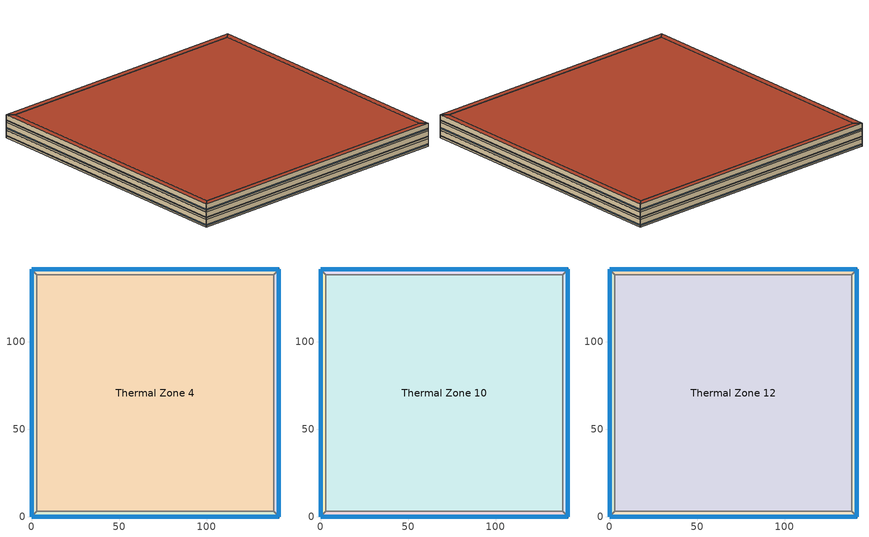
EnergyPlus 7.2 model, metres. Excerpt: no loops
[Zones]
Thermal Zone 7
 floor ground (000_ExtSlabCarpet_4in_ClimateZone 1-8): 0,0 0,141.42 3,138.42 3,3 z0
 wall outside (ASHRAE_189.1-2009_ExtWall_SteelFrame_ClimateZone 4-8): 0,141.42 0,0 z0:4
 wall to Thermal Zone 1 (000_Interior Wall): 3,138.42 0,141.42 z0:4
 wall to Thermal Zone 4 (000_Interior Wall): 3,3 3,138.42 z0:4
 wall to Thermal Zone 9 (000_Interior Wall): 0,0 3,3 z0:4
 window (ASHRAE_189.1-2009_ExtWindow_ClimateZone 4-5): 0,141.39 0,0.03 z1:1.4
Thermal Zone 4
 floor ground (000_ExtSlabCarpet_4in_ClimateZone 1-8): 3,3 3,138.42 138.42,138.42 138.42,3 z0
 wall to Thermal Zone 1 (000_Interior Wall): 138.42,138.42 3,138.42 z0:4
 wall to Thermal Zone 9 (000_Interior Wall): 3,3 138.42,3 z0:4
 wall to Thermal Zone 11 (000_Interior Wall): 138.42,3 138.42,138.42 z0:4
Thermal Zone 11
 floor ground (000_ExtSlabCarpet_4in_ClimateZone 1-8): 141.42,141.42 141.42,0 138.42,3 138.42,138.42 z0
 wall outside (ASHRAE_189.1-2009_ExtWall_SteelFrame_ClimateZone 4-8): 141.42,0 141.42,141.42 z0:4
 wall to Thermal Zone 1 (000_Interior Wall): 141.42,141.42 138.42,138.42 z0:4
 wall to Thermal Zone 9 (000_Interior Wall): 138.42,3 141.42,0 z0:4
 window (ASHRAE_189.1-2009_ExtWindow_ClimateZone 4-5): 141.42,0.03 141.42,141.39 z1:1.4
Thermal Zone 1
 floor ground (000_ExtSlabCarpet_4in_ClimateZone 1-8): 0,141.42 141.42,141.42 138.42,138.42 3,138.42 z0
 wall outside (ASHRAE_189.1-2009_ExtWall_SteelFrame_ClimateZone 4-8): 141.42,141.42 0,141.42 z0:4
 window (ASHRAE_189.1-2009_ExtWindow_ClimateZone 4-5): 141.39,141.42 0.03,141.42 z1:1.4
Thermal Zone 9
 floor ground (000_ExtSlabCarpet_4in_ClimateZone 1-8): 141.42,0 0,0 3,3 138.42,3 z0
 wall outside (ASHRAE_189.1-2009_ExtWall_SteelFrame_ClimateZone 4-8): 0,0 141.42,0 z0:4
 window (ASHRAE_189.1-2009_ExtWindow_ClimateZone 4-5): 0.03,0 141.39,0 z1:1.4
Thermal Zone 14
 floor to Thermal Zone 11 (000_Interior Floor): 141.42,141.42 141.42,0 138.42,3 138.42,138.42 z4
 wall outside (ASHRAE_189.1-2009_ExtWall_SteelFrame_ClimateZone 4-8): 141.42,0 141.42,141.42 z4:8
 wall to Thermal Zone 10 (000_Interior Wall): 138.42,138.42 138.42,3 z4:8
 wall to Thermal Zone 8 (000_Interior Wall): 141.42,141.42 138.42,138.42 z4:8
 wall to Thermal Zone 5 (000_Interior Wall): 138.42,3 141.42,0 z4:8
 window (ASHRAE_189.1-2009_ExtWindow_ClimateZone 4-5): 141.42,0.03 141.42,141.39 z5:5.4
Thermal Zone 5
 floor to Thermal Zone 9 (000_Interior Floor): 141.42,0 0,0 3,3 138.42,3 z4
 wall outside (ASHRAE_189.1-2009_ExtWall_SteelFrame_ClimateZone 4-8): 0,0 141.42,0 z4:8
 wall to Thermal Zone 6 (000_Interior Wall): 3,3 0,0 z4:8
 wall to Thermal Zone 10 (000_Interior Wall): 138.42,3 3,3 z4:8
 window (ASHRAE_189.1-2009_ExtWindow_ClimateZone 4-5): 0.03,0 141.39,0 z5:5.4
Thermal Zone 8
 floor to Thermal Zone 1 (000_Interior Floor): 0,141.42 141.42,141.42 138.42,138.42 3,138.42 z4
 wall outside (ASHRAE_189.1-2009_ExtWall_SteelFrame_ClimateZone 4-8): 141.42,141.42 0,141.42 z4:8
 wall to Thermal Zone 10 (000_Interior Wall): 3,138.42 138.42,138.42 z4:8
 wall to Thermal Zone 6 (000_Interior Wall): 0,141.42 3,138.42 z4:8
 window (ASHRAE_189.1-2009_ExtWindow_ClimateZone 4-5): 141.39,141.42 0.03,141.42 z5:5.4
Thermal Zone 6
 floor to Thermal Zone 7 (000_Interior Floor): 0,0 0,141.42 3,138.42 3,3 z4
 wall outside (ASHRAE_189.1-2009_ExtWall_SteelFrame_ClimateZone 4-8): 0,141.42 0,0 z4:8
 wall to Thermal Zone 10 (000_Interior Wall): 3,3 3,138.42 z4:8
 window (ASHRAE_189.1-2009_ExtWindow_ClimateZone 4-5): 0,141.39 0,0.03 z5:5.4
Thermal Zone 10
 floor to Thermal Zone 4 (000_Interior Floor): 3,3 3,138.42 138.42,138.42 138.42,3 z4
Thermal Zone 3
 floor to Thermal Zone 14 (000_Interior Floor): 141.42,141.42 141.42,0 138.42,3 138.42,138.42 z8
 wall outside (ASHRAE_189.1-2009_ExtWall_SteelFrame_ClimateZone 4-8): 141.42,0 141.42,141.42 z8:12
 wall to Thermal Zone 12 (000_Interior Wall): 138.42,138.42 138.42,3 z8:12
 wall to Thermal Zone 2 (000_Interior Wall): 141.42,141.42 138.42,138.42 z8:12
 wall to Thermal Zone 15 (000_Interior Wall): 138.42,3 141.42,0 z8:12
 window (ASHRAE_189.1-2009_ExtWindow_ClimateZone 4-5): 141.42,0.03 141.42,141.39 z9:9.4
 roof outside (ASHRAE_189.1-2009_ExtRoof_IEAD_ClimateZone 2-5): 138.42,138.42 138.42,3 141.42,0 141.42,141.42 z12
Thermal Zone 2
 floor to Thermal Zone 8 (000_Interior Floor): 0,141.42 141.42,141.42 138.42,138.42 3,138.42 z8
 wall outside (ASHRAE_189.1-2009_ExtWall_SteelFrame_ClimateZone 4-8): 141.42,141.42 0,141.42 z8:12
 wall to Thermal Zone 13 (000_Interior Wall): 0,141.42 3,138.42 z8:12
 wall to Thermal Zone 12 (000_Interior Wall): 3,138.42 138.42,138.42 z8:12
 window (ASHRAE_189.1-2009_ExtWindow_ClimateZone 4-5): 141.39,141.42 0.03,141.42 z9:9.4
 roof outside (ASHRAE_189.1-2009_ExtRoof_IEAD_ClimateZone 2-5): 3,138.42 138.42,138.42 141.42,141.42 0,141.42 z12
Thermal Zone 12
 floor to Thermal Zone 10 (000_Interior Floor): 3,3 3,138.42 138.42,138.42 138.42,3 z8
 wall to Thermal Zone 13 (000_Interior Wall): 3,138.42 3,3 z8:12
 wall to Thermal Zone 15 (000_Interior Wall): 3,3 138.42,3 z8:12
 roof outside (ASHRAE_189.1-2009_ExtRoof_IEAD_ClimateZone 2-5): 138.42,3 138.42,138.42 3,138.42 3,3 z12
Thermal Zone 15
 floor to Thermal Zone 5 (000_Interior Floor): 141.42,0 0,0 3,3 138.42,3 z8
 wall outside (ASHRAE_189.1-2009_ExtWall_SteelFrame_ClimateZone 4-8): 0,0 141.42,0 z8:12
 wall to Thermal Zone 13 (000_Interior Wall): 3,3 0,0 z8:12
 window (ASHRAE_189.1-2009_ExtWindow_ClimateZone 4-5): 0.03,0 141.39,0 z9:9.4
 roof outside (ASHRAE_189.1-2009_ExtRoof_IEAD_ClimateZone 2-5): 138.42,3 3,3 0,0 141.42,0 z12
Thermal Zone 13
 floor to Thermal Zone 6 (000_Interior Floor): 0,0 0,141.42 3,138.42 3,3 z8
 wall outside (ASHRAE_189.1-2009_ExtWall_SteelFrame_ClimateZone 4-8): 0,141.42 0,0 z8:12
 window (ASHRAE_189.1-2009_ExtWindow_ClimateZone 4-5): 0,141.39 0,0.03 z9:9.4
 roof outside (ASHRAE_189.1-2009_ExtRoof_IEAD_ClimateZone 2-5): 3,3 3,138.42 0,141.42 0,0 z12
[Site:Location]
Chicago Ohare Intl Ap_IL_USA Design_Conditions: Latitude {deg}=41.98; Longitude {deg}=-87.92; Time Zone {hr}=-6; Elevation {m}=201
[SizingPeriod:DesignDay] Day of Month=21; Dry-Bulb Temperature Range Modifier Type=DefaultMultipliers; Barometric Pressure {Pa}=98934; Rain Indicator=No; Snow Indicator=No; Daylight Saving Time Indicator=No
Name | Month | Day Type | Maximum Dry-Bulb Temperature {C} | Daily Dry-Bulb Temperature Range {deltaC} | Humidity Condition Type | Wetbulb or DewPoint at Maximum Dry-Bulb {C} | Wind Speed {m/s} | Wind Direction {deg} | Solar Model Indicator | Sky Clearness | ASHRAE Clear Sky Optical Depth for Beam Irradiance (taub) | ASHRAE Clear Sky Optical Depth for Diffuse Irradiance (taud)
Chicago Ohare Intl Ap Ann Hum_n 99% Condns DP=>MCDB | 1 | WinterDesignDay | -15.7 | 0 | Dewpoint | -22.1 | 4.9 | 270 | ASHRAEClearSky | 0
Chicago Ohare Intl Ap Ann Htg Wind 99.6% Condns WS=>MCDB | 1 | WinterDesignDay | -3.5 | 0 | Wetbulb | -3.5 | 12.4 | 270 | ASHRAEClearSky | 0
Chicago Ohare Intl Ap Ann Clg 2% Condns DP=>MDB | 7 | SummerDesignDay | 26.5 | 10.5 | Dewpoint | 21.9 | 5.2 | 230 | ASHRAETau |  | 0.455 | 2.05
Chicago Ohare Intl Ap Ann Clg .4% Condns WB=>MDB | 7 | SummerDesignDay | 31.2 | 10.5 | Wetbulb | 25.5 | 5.2 | 230 | ASHRAETau |  | 0.455 | 2.05
[Building]
Building 1
[Material] Thermal Absorptance=0.9
Name | Roughness | Thickness {m} | Conductivity {W/m-K} | Density {kg/m3} | Specific Heat {J/kg-K} | Solar Absorptance | Visible Absorptance
Roof Insulation [21] | MediumRough | 0.2105 | 0.049 | 265 | 836.8 | 0.7 | 0.7
Metal Decking | MediumSmooth | 0.0015 | 45.006 | 7680 | 418.4 | 0.7 | 0.3
000_M11 100mm lightweight concrete | MediumRough | 0.1016 | 0.53 | 1280 | 840 | 0.7 | 0.7
Roof Membrane | VeryRough | 0.0095 | 0.16 | 1121.29 | 1460 | 0.7 | 0.7
000_G01a 19mm gypsum board | MediumSmooth | 0.019 | 0.16 | 800 | 1090 | 0.7 | 0.7
Wall Insulation [39] | MediumRough | 0.1184 | 0.045 | 265 | 836.8 | 0.7 | 0.7
MAT-CC05 4 HW CONCRETE | Rough | 0.1016 | 1.311 | 2240 | 836.8 | 0.7 | 0.7
1/2IN Gypsum | Smooth | 0.0127 | 0.16 | 784.9 | 830 | 0.92 | 0.92
000_F16 Acoustic tile | MediumSmooth | 0.0191 | 0.06 | 368 | 590 | 0.7 | 0.7
[Material:AirGap]
Name | Thermal Resistance {m2-K/W}
000_F04 Wall air space resistance | 0.15
000_F05 Ceiling air space resistance | 0.18
[Material:NoMass] Thermal Absorptance=0.9; Solar Absorptance=0.7
Name | Roughness | Thermal Resistance {m2-K/W} | Visible Absorptance
CP02 CARPET PAD | VeryRough | 0.2165 | 0.8
MAT-SHEATH | Rough | 0.3626 | 0.7
[WindowMaterial:Glazing]
Theoretical Glass [207]: Optical Data Type=SpectralAverage; Thickness {m}=0.003; Solar Transmittance at Normal Incidence=0.3311; Front Side Solar Reflectance at Normal Incidence=0.6189; Back Side Solar Reflectance at Normal Incidence=0.6189; Visible Transmittance at Normal Incidence=0.44; Front Side Visible Reflectance at Normal Incidence=0.51; Back Side Visible Reflectance at Normal Incidence=0.51; Infrared Transmittance at Normal Incidence=0; Front Side Infrared Hemispherical Emissivity=0.9; Back Side Infrared Hemispherical Emissivity=0.9; Conductivity {W/m-K}=0.0133; Dirt Correction Factor for Solar and Visible Transmittance=1; Solar Diffusing=No
[Construction]
ASHRAE_189.1-2009_ExtWall_SteelFrame_ClimateZone 4-8: MAT-SHEATH, Wall Insulation [39], 1/2IN Gypsum
ASHRAE_189.1-2009_ExtRoof_IEAD_ClimateZone 2-5: Roof Membrane, Roof Insulation [21], Metal Decking
000_Interior Wall: 000_G01a 19mm gypsum board, 000_F04 Wall air space resistance, 000_G01a 19mm gypsum board
000_Interior Floor: 000_F16 Acoustic tile, 000_F05 Ceiling air space resistance, 000_M11 100mm lightweight concrete
000_ExtSlabCarpet_4in_ClimateZone 1-8: MAT-CC05 4 HW CONCRETE, CP02 CARPET PAD
ASHRAE_189.1-2009_ExtWindow_ClimateZone 4-5: Theoretical Glass [207]
[AvailabilityManager:Scheduled]
Name | Schedule
AvailabilityManager:Scheduled {d7333de1-17f4-4803-a830-84493b16da16} | Schedule:Compact {a3d61228-7a87-4d33-a085-74b1d61be17e}
AvailabilityManager:Scheduled {5b9601e4-4c12-42f5-94a4-1c4a958c3b33} | Schedule:Compact {640dcc5b-2534-4281-8955-3bbfe0196e6d}
[Zone]
Thermal Zone 14; Thermal Zone 7; Thermal Zone 5; Thermal Zone 3; Thermal Zone 8; Thermal Zone 6; Thermal Zone 2; Thermal Zone 12; Thermal Zone 4; Thermal Zone 11; Thermal Zone 1; Thermal Zone 15; Thermal Zone 10; Thermal Zone 9; Thermal Zone 13
[Schedule:Compact]
Schedule:Compact {a3d61228-7a87-4d33-a085-74b1d61be17e}; Schedule:Compact {640dcc5b-2534-4281-8955-3bbfe0196e6d}: Through: 12/31, For: AllDays, Until: 24:00, 1
